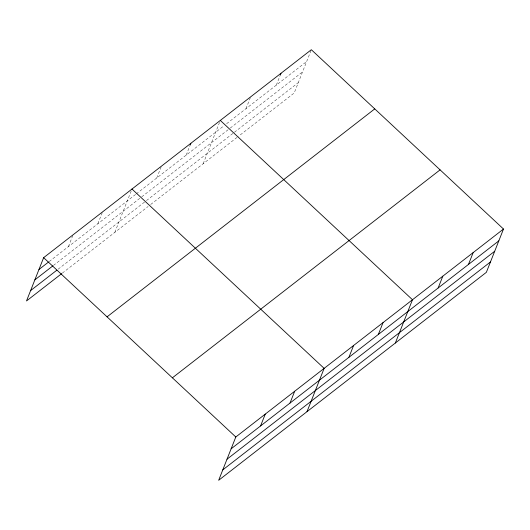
<?xml version="1.0" encoding="UTF-8"?>
<svg xmlns="http://www.w3.org/2000/svg" width="530" height="530" viewBox="0 0 530 530"><rect width="100%" height="100%" fill="white"/><g stroke="black" fill="none" stroke-linecap="round" stroke-linejoin="round"><path stroke-width="0.4" stroke-dasharray="2.65 1.99" d="M68.41 246.616L73.087 234.797M97.851 223.74L102.244 212.662M114.838 232.339L131.983 189.051M156.748 177.987L161.133 166.91M186.196 155.118L190.29 144.776M203.182 163.71L220.029 121.158M245.98 108.67L250.365 97.593M276.322 85.105L280.416 74.763M311.044 50.456L294.196 93.008L239.328 135.634M49.204 261.535L135.62 194.404M136.263 193.9L224.031 125.723M226.615 123.715L306.658 61.533M53.411 265.457L141.112 197.326M141.755 196.829L229.603 128.585M230.252 128.081L302.544 71.921M58.141 269.194L145.836 201.069M146.479 200.572L233.756 132.765M234.406 132.268L298.31 82.62M62.348 273.116L148.128 206.481M150.686 204.494L238.685 136.13"/><path stroke-width="0.79" d="M503.5 229.033L235.804 436.992L218.665 480.286L486.361 272.327L503.5 229.033L311.335 49.714L43.639 257.673L26.5 300.967L61.705 273.613M190.29 144.776L190.873 143.299M280.416 74.763L280.999 73.286M260.568 425.934L265.252 414.115M290.016 403.058L294.693 391.239M307.002 411.658L324.141 368.37L131.983 189.051M348.912 357.306L353.589 345.494M378.36 334.437L383.038 322.618M395.34 343.029L412.486 299.741L220.321 120.423M438.144 287.989L442.822 276.17M468.48 264.424L473.164 252.605M38.962 269.492L48.561 262.032M34.847 279.88L52.775 265.954M30.614 290.579L56.856 270.187M107.053 316.847L374.75 108.889M172.389 377.817L440.085 169.858M231.126 448.811L498.823 240.852M227.012 459.199L494.709 251.24M222.772 469.898L490.475 261.939M43.639 257.673L235.804 436.992"/></g></svg>
